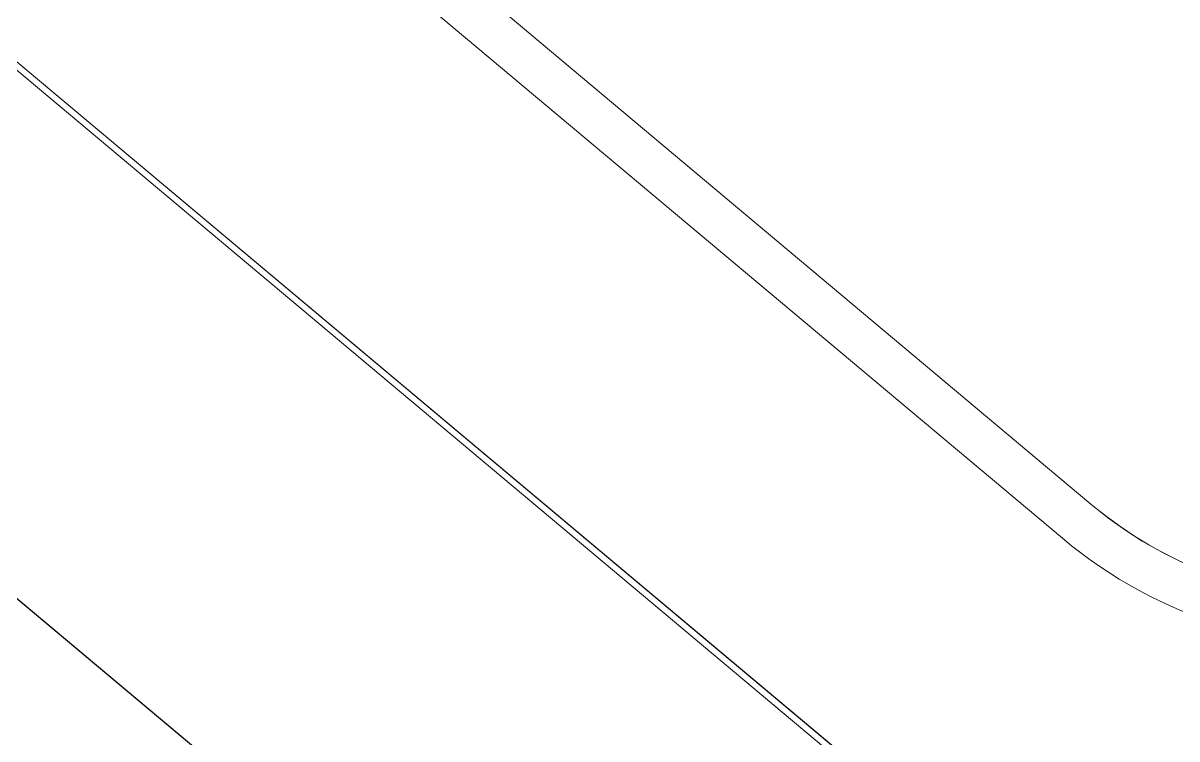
# Model space of a CAD drawing. Header units: metres. Extents: x 822482 to 822767, y 9662202 to 9662512.
# Drawn here: x 822649.4018 to 822649.547, y 9662450.7139 to 9662450.804 of the extents above; entities that cross this region are included whole.
import ezdxf

# ---------------------------------------------------------------- set-up
doc = ezdxf.new("R2010")
doc.units = ezdxf.units.M
doc.layers.add('ARQ_NE_EQUIPAMENTOS', color=7, linetype='Continuous')
doc.layers.add('ARQ_NE_GRELHAS', color=7, linetype='Continuous', true_color=0x0032c7)
doc.layers.add('NE_PESSOAS', color=8, linetype='Continuous', lineweight=0)

# ---------------------------------------------------------------- blocks, each defined once
blk = doc.blocks.new('COZINHA TRAMONTINA')
at = {"lineweight": 0, "transparency": 33554687}
for p, q in [((-1.599199999999909, 0.01583783038095954), (-1.599199999999909, 0.7019624210994175)), ((-1.56059999999991, 0.1962821864064257), (-1.560599999999909, 0.6031394418778431)), ((-1.55499999999991, 0.1962821864064258), (-1.55499999999991, 0.3149612866268886)), ((-1.554999999999909, 0.196282186406425), (-1.554999999999909, 0.3149612866268879))]:
    blk.add_line(p, q, dxfattribs=at)
at = {"lineweight": 0, "transparency": 33554687, "flags": 128}
blk.add_lwpolyline([(-1.553371847947762, 0.1833664547778151), (-1.553848013159412, 0.1853928319719366), (-1.554242764014877, 0.1874366298102149), (-1.554555468996997, 0.1894945786520957), (-1.554785627844508, 0.1915633862184378), (-1.554932872352352, 0.1936397428584568), (-1.554996966960726, 0.1957203268444614), (-1.554999999999909, 0.196282186406425)], dxfattribs=at)
at = {"lineweight": 0, "transparency": 33554687}
for radius in [0.05764274452858433, 0.05204274452858439]:
    blk.add_arc((-1.502957255471325, 0.1962821864064257), radius, 180, 270, dxfattribs=at)
at = {"layer": 'NE_PESSOAS', "lineweight": 0, "transparency": 33554687}
for p, q in [((-1.599999999999909, 0.01583783038097408), (-1.599999999999909, 0.701962421099438)), ((-1.599199999999655, 0.701962421099438), (-1.599199999999655, 0.01583783038097408))]:
    blk.add_line(p, q, dxfattribs=at)
blk = doc.blocks.new('GRELHAS')
at = {"layer": 'ARQ_NE_GRELHAS', "transparency": 33554687}
blk.add_lwpolyline([(737.8470757035539, -131.210096581839), (736.8340757051483, -131.210096581839), (736.8340757023543, -131.460096581839), (737.8470757044852, -131.4600965837017)], close=True, dxfattribs=at)
blk = doc.blocks.new('A$C8f1b9c42')
at = {"layer": 'ARQ_NE_EQUIPAMENTOS', "linetype": 'Continuous', "lineweight": 0, "transparency": 33554687, "rotation": 270}
blk.add_blockref('COZINHA TRAMONTINA', (372.1181330336258, -253.4648018022999), dxfattribs=at)
at = {"layer": 'ARQ_NE_GRELHAS', "linetype": 'Continuous', "transparency": 33554687}
blk.add_blockref('GRELHAS', (-364.939087244682, -120.3537672478706), dxfattribs=at)

msp = doc.modelspace()

# ---------------------------------------------------------------- block references
at = {"ltscale": 10, "rotation": 140.0090103764572}
msp.add_blockref('A$C8f1b9c42', (822772.889044792, 9662018.469655523), dxfattribs=at)

doc.saveas('drawing.dxf')
